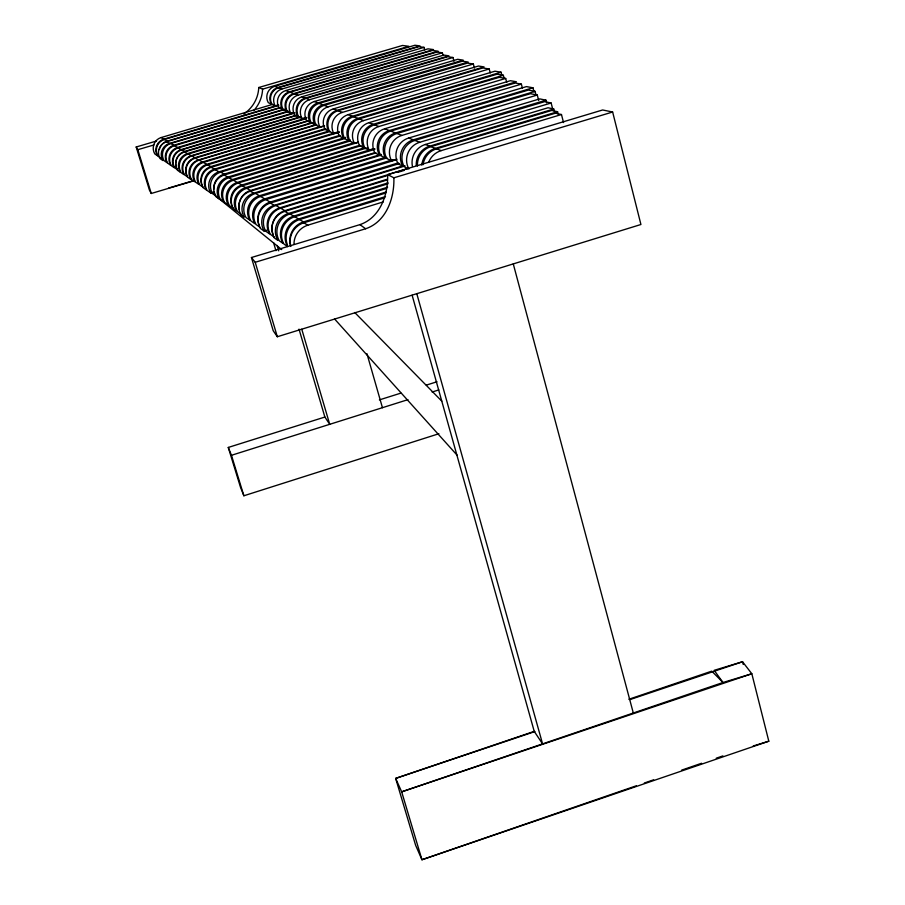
<?xml version="1.0" encoding="UTF-8"?>
<svg xmlns="http://www.w3.org/2000/svg" width="905" height="905" viewBox="0 0 905 905"><rect width="100%" height="100%" fill="white"/><g stroke="black" fill="none" stroke-linecap="round" stroke-linejoin="round"><path stroke-width="1.36" d="M387.634 174.586C388.324 194.371 380.27 217.754 359.919 224.632L251.443 257.518L273.197 330.698L277.326 336.739L640.921 224.508L612.64 112.005L602.628 109.98L387.634 174.586L393.867 177.81L612.64 112.005M393.867 177.81C394.557 197.957 386.356 221.748 365.631 228.761L255.21 262.28L251.443 257.518M636.339 785.778L421.945 859.75L415.621 845.281L395.655 778.391L534.233 731.376L542.57 743.887L416.798 293.695M644.326 783.017L653.648 779.805M681.623 770.155L701.59 763.254M716.24 758.209L722.903 755.901M628.851 699.271L711.76 671.148L722.993 682.506L401.673 791.83L751.829 673.75L722.993 682.506L714.181 670.322L742.541 661.736L751.829 673.75L768.809 741.206L421.945 859.75L401.673 791.83L395.655 778.391L534.946 731.545M630.038 699.565L742.541 661.736L743.231 664.44M301.772 329.228L329.714 424.321L324.872 417.047L228.275 447.443L240.492 487.263L243.875 495.77L438.891 433.733M379.399 399.886L400.847 393.132M426.312 385.123L437.025 381.752M228.275 447.443L231.465 455.294L407.951 399.648M432.115 392.035L438.823 389.919M293.989 244.407A19.435 19.062 -59.5 0 1 307.824 225.198L383.369 201.86M273.197 234.7A18.089 17.806 -60.8 0 1 284.826 210.661L387.148 179.247M388.109 182.855L288.412 213.501A18.338 18.043 -60.4 0 0 277.801 240.334L274.328 237.925A18.134 17.851 -60.6 0 1 284.815 211.374L387.238 179.925M387.634 187.199L293.684 216.114A18.598 18.281 -60.3 0 0 282.914 243.332L279.34 240.854A18.394 18.089 -60.4 0 1 289.985 213.931L387.974 183.805M386.344 191.917L298.526 218.965A18.869 18.541 -60 0 0 287.598 246.59L283.921 244.033A18.654 18.338 -60.2 0 1 294.725 216.725L386.616 188.432M287.383 244.735A18.926 18.586 -60 0 1 299.566 219.576L385.621 193.059M399.705 163.477L270.38 203.048A17.331 17.105 -61.5 0 0 260.369 228.433L264.068 231.013L266.76 230.187M290.833 246.443A19.141 18.79 -59.8 0 1 303.48 221.895L385.496 196.589M290.584 245.606A19.209 18.858 -59.7 0 1 303.797 222.811L384.727 197.833M259.418 195.763A16.663 16.482 -62.7 0 0 249.803 220.175L245.99 217.517A16.448 16.267 -63.1 0 1 255.47 193.432L259.418 195.763L385.858 157.187M392.906 159.687L264.69 198.862A16.957 16.754 -62.2 0 0 254.893 223.705L250.934 220.956A16.731 16.539 -62.6 0 1 260.595 196.453L387.035 157.866M260.176 227.37L256.081 224.531A17.025 16.822 -62.1 0 1 265.912 199.586L396.266 159.755M259.056 225.051A17.263 17.048 -61.7 0 1 270.154 202.087L398.245 162.9M270.38 203.048L274.204 205.322L403.754 165.638M407.94 168.545L279.871 207.811A17.817 17.557 -61 0 0 269.577 233.897L265.753 231.239A17.591 17.342 -61.3 0 1 275.912 205.48L405.089 165.909M274.373 237.133L270.425 234.395A17.851 17.591 -61 0 1 280.754 208.252L389.603 174.869M397.657 172.391L404.377 170.332M753.209 745.969L768.809 741.206M237.201 182.471A15.408 15.283 -66.1 0 0 228.332 205.039L224.655 202.494A15.193 15.091 -67 0 1 233.4 180.231L237.201 182.471L359.828 145.264M364.975 147.628L241.861 185.016A15.657 15.521 -65.3 0 0 232.857 207.958L229.474 205.616A15.464 15.34 -66 0 1 238.366 182.957L361.174 145.694M339.307 132.254L215.266 169.676A14.186 14.118 -74.2 0 0 207.121 190.469L210.673 192.946L213.376 192.12M373.527 148.725L245.606 187.618A15.894 15.747 -64.5 0 0 236.443 210.899L233.4 208.784A15.713 15.577 -65 0 1 242.45 185.763L367.521 147.764M241.16 214.168L237.563 211.68A15.951 15.804 -64.3 0 1 246.76 188.297L374.862 149.336M239.384 209.677A16.166 16.007 -63.8 0 1 250.481 190.491L374.908 152.617M381.107 154.359L253.672 193.184A16.392 16.222 -63 0 0 244.214 217.2L240.979 214.949A16.211 16.052 -63.5 0 1 250.323 191.204L376.084 152.911M255.47 193.432L381.491 155.026M338.063 131.87L214.395 169.167A14.141 14.073 -74.8 0 0 206.283 189.892L203.184 187.742A13.96 13.903 -77.1 0 1 211.204 167.289L330.212 131.417M215.266 169.676L218.942 171.848L339.737 135.365M215.741 195.571L212.415 193.274A14.446 14.367 -71.9 0 1 220.718 172.108L340.484 135.931M213.784 189.315A14.638 14.548 -70.4 0 1 224.157 174.122L345.699 137.379M350.359 140.004L227.766 177.109A14.887 14.797 -68.5 0 0 219.202 198.93L215.775 196.555A14.695 14.604 -69.8 0 1 224.214 175.016L345.009 138.488M354.002 142.719L232.314 179.597A15.136 15.023 -67.3 0 0 223.614 201.77L220.447 199.586A14.955 14.853 -68.3 0 1 229.044 177.674L350.473 140.909M233.4 180.231L358.233 142.39M187.437 153.612A12.67 12.625 70.8 0 0 180.197 172.165L177.448 170.253A12.512 12.466 66.6 0 1 184.597 151.938L187.437 153.612L306.953 117.808M307.632 120.829L191.227 155.739A12.862 12.828 76.8 0 0 183.862 174.586L181.023 172.617A12.704 12.67 72 0 1 188.297 154.008L305.698 118.827M312.349 122.469L194.926 157.719A13.055 13.021 82.9 0 0 187.448 176.848L184.53 174.812A12.896 12.851 77.8 0 1 191.905 155.932L308.944 120.829M316.795 124.404L198.41 159.981A13.258 13.224 88.7 0 0 190.808 179.416L187.788 177.312A13.089 13.055 83.7 0 1 195.288 158.137L313.006 122.797M320.223 126.587L202.437 162.006A13.462 13.428 -86.1 0 0 194.711 181.735L191.6 179.575A13.292 13.247 89.5 0 1 199.213 160.106L316.558 124.845M325.676 128.555L206.736 164.359A13.699 13.643 -81.4 0 0 198.885 184.428L195.65 182.199A13.507 13.462 -85.1 0 1 203.399 162.402L324.567 125.953M329.386 130.886L210.797 166.622A13.914 13.858 -77.8 0 0 202.811 187.018L199.813 184.937A13.745 13.688 -80.5 0 1 207.686 164.801L325.958 129.189M538.701 100.512L537.287 95.036L530.488 93.69L396.922 133.499A17.161 16.788 -71.5 0 0 386.797 158.545L391.616 160.819L397.001 159.201M421.787 165.14A19.039 18.53 -68.5 0 1 435.362 148.363L557.582 111.734L558.261 114.369M423.065 164.71A19.096 18.575 -68.5 0 1 436.583 148.827L555.512 113.182L561.473 114.528L563.532 122.56M428.778 161.995A19.322 18.79 -68.2 0 1 441.188 150.615L561.473 114.528M163.85 139.155A11.335 11.279 49.8 0 0 157.413 155.717L154.778 153.895A11.188 11.12 48.7 0 1 161.135 137.56L163.85 139.155L278.582 104.991M160.66 157.968L157.945 156.09A11.369 11.312 50.1 0 1 164.405 139.483L278.751 105.421M159.337 149.585A11.527 11.46 51.4 0 1 167.21 141.135L280.663 107.322M284.351 109.166L169.529 143.409A11.708 11.652 52.4 0 0 162.855 160.524L160.072 158.579A11.55 11.494 50.8 0 1 166.633 141.7L279.645 108.012M288.265 111.089L173.749 145.275A11.901 11.844 55.4 0 0 166.972 162.674L164.077 160.66A11.731 11.686 53.3 0 1 170.751 143.51L284.487 109.573M293.537 112.831L177.527 147.504A12.104 12.059 58.5 0 0 170.626 165.208L167.617 163.126A11.935 11.889 55.9 0 1 174.427 145.671L288.537 111.598M295.822 115.342L181.158 149.642A12.308 12.263 62.3 0 0 174.133 167.651L171.283 165.672A12.138 12.104 59.2 0 1 178.217 147.911L295.132 112.967M300.505 116.734L184.563 151.452A12.478 12.444 66.5 0 0 177.425 169.721L174.756 167.866A12.331 12.285 63 0 1 181.803 149.823L297.451 115.229M184.597 151.938L300.845 117.13M535.07 91.348L395.485 132.945A17.093 16.72 -71.6 0 0 385.406 157.889L380.756 155.694A16.856 16.505 -72.1 0 1 390.689 131.089L528.43 90.07L535.07 91.348L536.122 95.376M506.732 82.378L505.691 78.441L499.311 77.321L359.115 118.872A15.328 15.046 -75.8 0 0 350.122 141.248L354.443 143.284L358.482 142.085M396.922 133.499L401.888 135.411L537.287 95.036M545.986 100.172L413.268 139.822A17.964 17.523 -70.1 0 0 402.657 166.022L398.155 163.907A17.738 17.319 -70.4 0 1 408.641 138.024L539.731 98.894L545.986 100.172L546.665 102.819M522.377 87.989L521.37 84.142L515.216 83.022L374.5 124.822A16.075 15.758 -73.8 0 0 365.054 148.284L369.274 150.275L374.693 148.658M551.134 102.989L419.671 142.3A18.27 17.817 -69.6 0 0 408.868 168.952L404.207 166.758A18.043 17.602 -70 0 1 414.875 140.445L544.697 101.643L551.134 102.989L552.865 109.72M412.431 166.373A18.552 18.077 -69.2 0 1 425.339 144.483L548.068 107.752L553.769 109.007L554.437 111.609M425.339 144.483L429.683 146.169L553.769 109.007M417.42 166.045A18.813 18.326 -68.8 0 1 430.893 146.633L551.756 110.433L557.582 111.734M161.135 137.56L272.756 104.335M352.305 116.247A14.989 14.74 -76.8 0 0 343.515 138.137L339.499 136.236A14.797 14.548 -77.4 0 1 348.165 114.641L352.305 116.247L501.053 72.208L501.766 74.923M503.35 75.273L357.848 118.385A15.261 14.989 -76 0 0 348.889 140.671L344.726 138.703A15.057 14.797 -76.6 0 1 353.55 116.722L497.117 74.21L503.35 75.273L504.028 77.841M474.446 68.101L473.36 64.017L467.5 63.101L324.182 105.365A13.632 13.428 -81.9 0 0 316.23 125.263L320.019 127.051L324.058 125.852M359.115 118.872L363.572 120.591L505.691 78.441M368.946 122.673L510.386 80.703L516.37 81.767L373.154 124.302L368.946 122.673A15.804 15.509 -74.5 0 0 359.658 145.75L363.742 147.673A16.007 15.702 -74 0 1 373.154 124.302M490.239 72.943L489.198 68.984L482.818 67.954L338.051 110.727A14.299 14.073 -79.2 0 0 329.692 131.61L333.866 133.578L339.285 131.972M168.647 188.048L194.055 180.491M156.52 141.01L136.191 146.983L149.393 190.016L151.259 193.478L194.473 180.638M374.5 124.822L378.856 126.508L521.37 84.142M532.955 87.796L389.32 130.558A16.799 16.437 -72.2 0 0 379.421 155.072L374.942 152.956A16.573 16.222 -72.7 0 1 384.693 128.77L526.461 86.597L532.955 87.796L533.984 91.756M136.191 146.983L137.832 149.687L153.952 144.947M306.071 117.367L302.021 118.566L298.718 117.005A12.749 12.591 -86.2 0 1 306.139 98.385L309.555 99.708L452.986 57.501L454.005 61.325M314.273 101.53L457.681 59.311L463.19 60.137L317.904 102.932L314.273 101.53A13.145 12.964 -84.1 0 0 306.614 120.727L310.132 122.39A13.326 13.134 -83.3 0 1 317.904 102.932M319.137 103.408L462.489 61.167L468.179 62.038L322.893 104.867L319.137 103.408A13.383 13.19 -83 0 0 311.32 122.956L314.974 124.675A13.564 13.371 -82.2 0 1 322.893 104.867M443.088 55.465L442.375 52.807L437.025 52.06L294.521 93.894A12.195 12.037 -89.4 0 0 287.439 111.688L290.777 113.261L293.48 112.458M324.182 105.365L328.085 106.869L473.36 64.017M333.3 108.894L478.474 66.031L484.062 66.913L337.045 110.342L333.3 108.894A14.073 13.858 -80.1 0 0 325.076 129.438L328.707 131.146A14.254 14.028 -79.4 0 1 337.045 110.342M338.051 110.727L342.362 112.39L489.198 68.984M348.165 114.641L494.956 71.201L501.053 72.208M258.762 87.514L402.555 45.454L408.913 46.313L262.608 89.131L258.762 87.514A33.508 33.134 67.3 0 1 243.773 113.917M274.792 86.269L414.92 45.25L419.977 45.906L277.971 87.491L274.792 86.269A11.233 11.109 84.4 0 0 268.287 102.661L271.376 104.109A11.392 11.256 85.5 0 1 277.971 87.491M277.88 105.116L275.177 105.908L271.998 104.403A11.414 11.29 85.7 0 1 278.604 87.74L418.8 46.675L424.004 47.365L424.683 49.854M278.604 87.74L281.885 89.007L424.004 47.365M285.844 90.534L428.02 48.847L433.518 49.583L289.329 91.88L285.844 90.534A11.765 11.629 88 0 0 279.012 107.718L282.394 109.313A11.935 11.799 89.1 0 1 289.329 91.88M290.109 92.186L432.454 50.431L438.122 51.2L293.729 93.588L290.109 92.186A11.98 11.833 89.3 0 0 283.163 109.675L286.67 111.326A12.15 12.003 -89.6 0 1 293.729 93.588M294.521 93.894L297.96 95.217L442.375 52.807M301.987 96.778L443.823 55.092L448.903 55.827L305.29 98.057L301.987 96.778A12.557 12.387 -87.3 0 0 294.679 115.105L297.892 116.621A12.715 12.546 -86.4 0 1 305.29 98.057M306.139 98.385L447.76 56.732L452.986 57.501M353.55 116.722L357.848 118.385M384.693 128.77L389.32 130.558M390.689 131.089L395.485 132.945M408.641 138.024L413.268 139.822M414.875 140.445L419.671 142.3M430.893 146.633L435.362 148.363M436.583 148.827L441.188 150.615M220.718 172.108L224.157 174.122M207.686 164.801L210.797 166.622M164.405 139.483L167.21 141.135M203.399 162.402L206.736 164.359M238.366 182.957L241.861 185.016M181.803 149.823L184.563 151.452M199.213 160.106L202.437 162.006M229.044 177.674L232.314 179.597M191.905 155.932L194.926 157.719M211.204 167.289L214.395 169.167M280.754 208.252L284.826 210.661M170.751 143.51L173.749 145.275M174.427 145.671L177.527 147.504M178.217 147.911L181.158 149.642M224.214 175.016L227.766 177.109M242.45 185.763L245.606 187.618M246.76 188.297L250.481 190.491M260.595 196.453L264.69 198.862M265.912 199.586L270.154 202.087M275.912 205.48L279.871 207.811M289.985 213.931L293.684 216.114M294.725 216.725L298.526 218.965M299.566 219.576L303.48 221.895M188.297 154.008L191.227 155.739M195.288 158.137L198.41 159.981M284.815 211.374L288.412 213.501M166.633 141.7L169.529 143.409M250.323 191.204L253.672 193.184M303.797 222.811L307.824 225.198M359.919 224.632L365.631 228.761M209.598 191.034L281.726 249.588M354.749 312.519L441.798 401.153M334.714 319.126L457.195 455.283M137.832 149.687L151.259 193.478M231.465 455.294L243.875 495.77M255.21 262.28L277.326 336.739M277.145 245.436L278.729 250.843M273.548 242.597L275.935 250.708M299.012 329.137L324.872 417.047M366.932 353.674L382.442 407.691M412.137 295.256L534.233 731.376M513.271 263.909L633.308 713.016M262.608 89.131A34.096 33.734 68.4 0 1 253.694 110.636M214.779 193.591A14.638 14.548 -70.4 0 1 214.123 191.487M264.068 231.013A17.546 17.308 -61.2 0 1 274.204 205.322M210.673 192.946A14.39 14.322 -72.2 0 1 218.942 171.848M275.177 105.908A11.573 11.437 86.7 0 1 281.885 89.007M290.777 113.261A12.353 12.195 -88.4 0 1 297.96 95.217M302.021 118.566A12.919 12.749 -85.3 0 1 309.555 99.708M320.019 127.051A13.813 13.609 -81.1 0 1 328.085 106.869M333.866 133.578A14.514 14.276 -78.4 0 1 342.362 112.39M354.443 143.284A15.543 15.261 -75.2 0 1 363.572 120.591M369.274 150.275A16.29 15.962 -73.3 0 1 378.856 126.508M391.616 160.819A17.41 17.014 -71 0 1 401.888 135.411M416.255 165.513A18.756 18.27 -68.9 0 1 429.683 146.169"/></g></svg>
